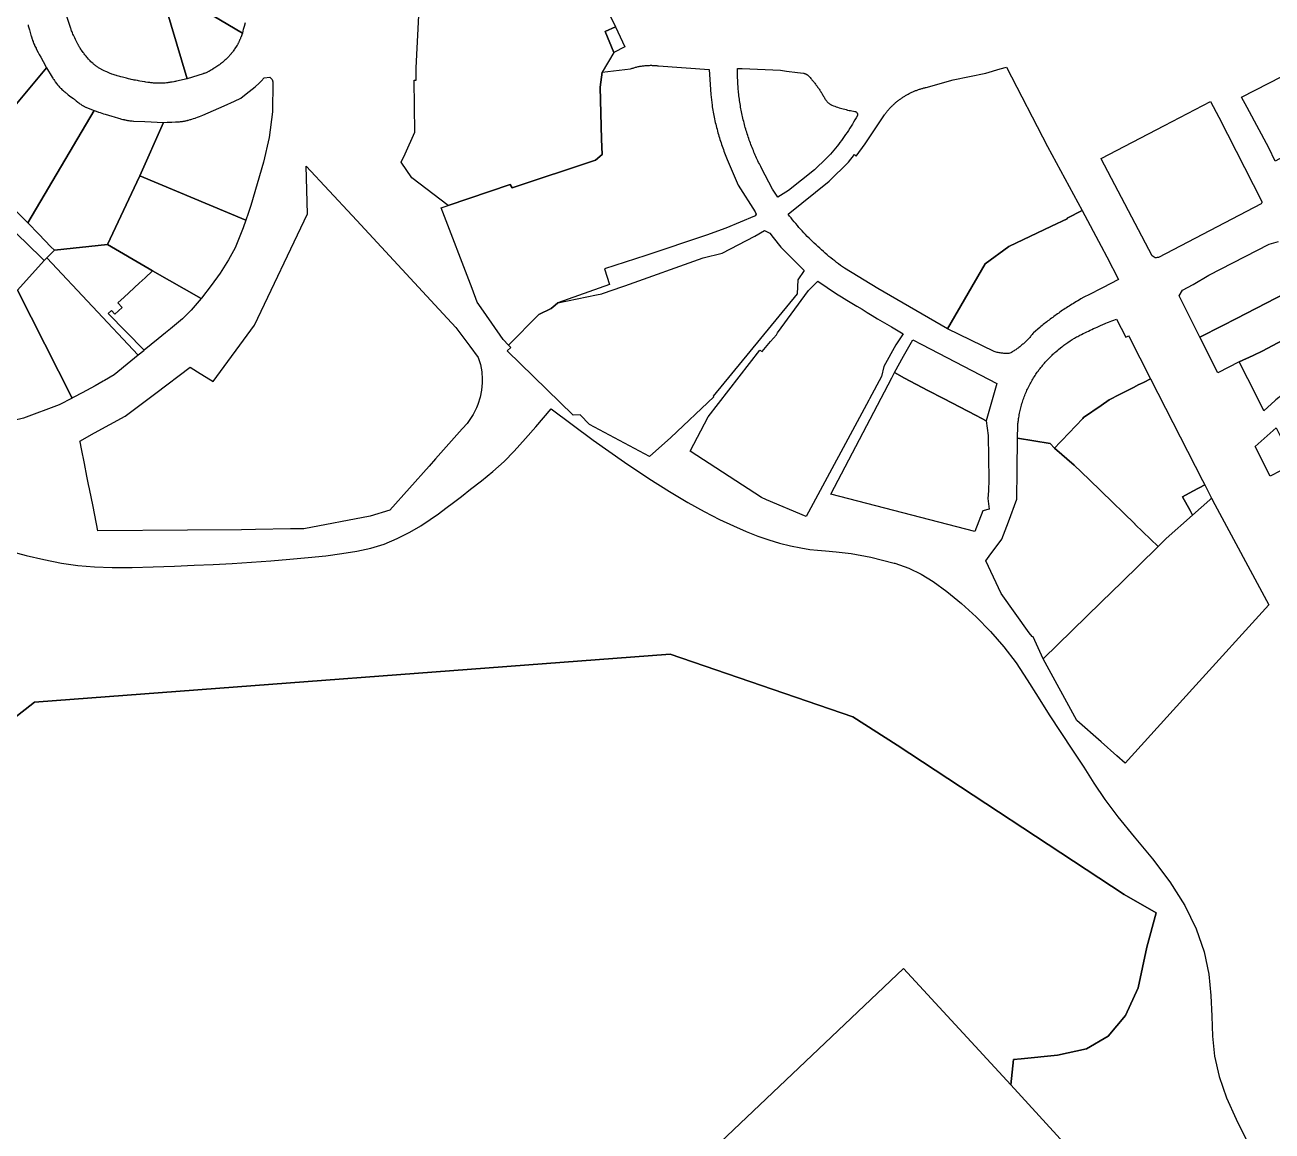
# Model space of a CAD drawing. Header units: metres. Extents: x 3 to 1005126, y 39 to 4383651.
# Drawn here: x 478581.5 to 478957.7, y 4371785.4 to 4372118.8 of the extents above; entities that cross this region are included whole.
import ezdxf

# ---------------------------------------------------------------- set-up
doc = ezdxf.new("R2010")
doc.units = ezdxf.units.M
doc.header["$MEASUREMENT"] = 0
doc.layers.add('TM_Llucmajor', color=7, linetype='Continuous')

msp = doc.modelspace()

# ---------------------------------------------------------------- linework, layer by layer
at = {"layer": 'TM_Llucmajor', "linetype": 'Continuous', "flags": 128}
for points in [[(478744.81, 4372148.99), (478759.61, 4372118.19), (478756.53, 4372116.83), (478759.15, 4372110.45), (478755.58, 4372104.51), (478755.03, 4372100.03), (478755.45, 4372084.36), (478755.58, 4372079.69), (478753.65, 4372078.02), (478728.47, 4372069.69), (478727.83, 4372070.71), (478709.18, 4372064.38), (478709.18, 4372064.38), (478698.22, 4372072.69), (478694.97, 4372077.38), (478696.24, 4372079.87), (478699.16, 4372086.44), (478698.95, 4372102.12), (478699.49, 4372102.11), (478699.52, 4372105.79), (478700.83, 4372131.58)], [(478622.54, 4372129.25), (478630.48, 4372102.56), (478627.29, 4372101.83), (478626.9, 4372101.74), (478626.7, 4372101.7), (478626.4, 4372101.64), (478625.95, 4372101.55), (478625.48, 4372101.47), (478625.26, 4372101.44), (478624.8, 4372101.37), (478624.58, 4372101.34), (478624.22, 4372101.3), (478623.78, 4372101.25), (478623.54, 4372101.23), (478623.2, 4372101.21), (478622.86, 4372101.19), (478622.68, 4372101.18), (478622.47, 4372101.17), (478622.33, 4372101.17), (478622.03, 4372101.17), (478621.9, 4372101.17), (478621.6, 4372101.17), (478621.33, 4372101.18), (478621.33, 4372101.18), (478621.14, 4372101.19), (478620.74, 4372101.21), (478620.32, 4372101.24), (478620.02, 4372101.27), (478619.84, 4372101.29), (478619.46, 4372101.33), (478619.16, 4372101.37), (478618.59, 4372101.45), (478618.02, 4372101.53), (478617.64, 4372101.59), (478616.86, 4372101.72), (478616.21, 4372101.83), (478615.77, 4372101.91), (478615.47, 4372101.97), (478614.9, 4372102.08), (478614.47, 4372102.17), (478614.17, 4372102.23), (478613.59, 4372102.36), (478613.3, 4372102.42), (478612.73, 4372102.56), (478612.16, 4372102.69), (478611.78, 4372102.79), (478611, 4372102.98), (478610.45, 4372103.13), (478610.16, 4372103.21), (478609.74, 4372103.33), (478609.33, 4372103.45), (478609.11, 4372103.52), (478608.71, 4372103.65), (478608.49, 4372103.72), (478608.18, 4372103.83), (478607.78, 4372103.97), (478607.58, 4372104.05), (478607.27, 4372104.17), (478606.82, 4372104.35), (478606.41, 4372104.51), (478606.21, 4372104.6), (478605.91, 4372104.73), (478605.46, 4372104.94), (478605.01, 4372105.15), (478604.78, 4372105.26), (478604.61, 4372105.35), (478604.49, 4372105.41), (478604.27, 4372105.53), (478604.15, 4372105.59), (478603.93, 4372105.72), (478603.72, 4372105.86), (478603.57, 4372105.95), (478603.48, 4372106.01), (478603.29, 4372106.14), (478603.19, 4372106.21), (478602.98, 4372106.36), (478602.78, 4372106.51), (478602.65, 4372106.62), (478602.39, 4372106.83), (478602.19, 4372106.99), (478602.07, 4372107.11), (478601.81, 4372107.33), (478601.69, 4372107.45), (478601.44, 4372107.69), (478601.2, 4372107.93), (478601.04, 4372108.1), (478600.94, 4372108.21), (478600.73, 4372108.44), (478600.39, 4372108.83), (478600.22, 4372109.02), (478599.97, 4372109.32), (478599.73, 4372109.61), (478599.61, 4372109.76), (478599.37, 4372110.06), (478599.25, 4372110.21), (478599.08, 4372110.44), (478598.86, 4372110.75), (478598.75, 4372110.9), (478598.59, 4372111.13), (478598.43, 4372111.37), (478598.35, 4372111.49), (478598.15, 4372111.81), (478598.05, 4372111.97), (478597.91, 4372112.21), (478597.76, 4372112.46), (478597.69, 4372112.58), (478597.56, 4372112.83), (478597.49, 4372112.96), (478597.39, 4372113.15), (478596.96, 4372113.99), (478596.76, 4372114.41), (478596.55, 4372114.83), (478596.45, 4372115.04), (478596.25, 4372115.47), (478596.16, 4372115.68), (478596.02, 4372116), (478595.84, 4372116.43), (478595.75, 4372116.65), (478595.62, 4372116.98), (478595.5, 4372117.3), (478595.44, 4372117.47), (478595.37, 4372117.67), (478594.17, 4372121.34)], [(478636.06, 4372122.81), (478647.11, 4372116.33), (478646.65, 4372115.02), (478646.58, 4372114.83), (478646.53, 4372114.71), (478646.43, 4372114.46), (478646.38, 4372114.33), (478646.28, 4372114.09), (478646.16, 4372113.85), (478646.08, 4372113.69), (478646.03, 4372113.58), (478645.92, 4372113.37), (478645.86, 4372113.25), (478645.73, 4372113.02), (478645.6, 4372112.78), (478645.5, 4372112.63), (478645.32, 4372112.32), (478645.17, 4372112.1), (478645.07, 4372111.95), (478644.87, 4372111.65), (478644.77, 4372111.5), (478644.56, 4372111.2), (478644.34, 4372110.91), (478644.2, 4372110.71), (478643.9, 4372110.32), (478643.77, 4372110.16), (478643.69, 4372110.05), (478643.52, 4372109.84), (478643.43, 4372109.74), (478643.25, 4372109.53), (478643.08, 4372109.33), (478642.95, 4372109.2), (478642.71, 4372108.94), (478642.62, 4372108.84), (478642.43, 4372108.65), (478642.24, 4372108.47), (478642.11, 4372108.34), (478641.85, 4372108.1), (478641.65, 4372107.93), (478641.52, 4372107.81), (478641.24, 4372107.58), (478641.1, 4372107.47), (478640.83, 4372107.24), (478640.54, 4372107.03), (478640.34, 4372106.88), (478640.22, 4372106.79), (478639.96, 4372106.6), (478639.36, 4372106.19), (478639.06, 4372105.99), (478638.77, 4372105.79), (478638.61, 4372105.69), (478638.32, 4372105.5), (478638.16, 4372105.4), (478637.93, 4372105.27), (478637.64, 4372105.09), (478637.47, 4372105), (478637.24, 4372104.87), (478637.02, 4372104.75), (478636.9, 4372104.69), (478636.68, 4372104.59), (478636.58, 4372104.54), (478636.41, 4372104.46), (478636.17, 4372104.36), (478635.93, 4372104.26), (478635.8, 4372104.21), (478635.56, 4372104.12), (478635.43, 4372104.08), (478635.24, 4372104.02), (478630.48, 4372102.56), (478630.48, 4372102.56), (478622.54, 4372129.25)], [(478647.93, 4372119.4), (478647.62, 4372118.26), (478647.39, 4372117.4), (478647.28, 4372116.97), (478647.11, 4372116.33), (478636.06, 4372122.81)], [(478582.47, 4372118.79), (478582.55, 4372118.49), (478582.7, 4372117.9), (478582.86, 4372117.3), (478582.96, 4372116.91), (478583.18, 4372116.12), (478583.3, 4372115.71), (478583.36, 4372115.5), (478583.46, 4372115.2), (478583.56, 4372114.89), (478583.61, 4372114.74), (478583.72, 4372114.44), (478583.77, 4372114.29), (478583.85, 4372114.06), (478583.97, 4372113.76), (478584.03, 4372113.61), (478584.12, 4372113.39), (478584.26, 4372113.06), (478584.39, 4372112.76), (478584.46, 4372112.62), (478584.56, 4372112.4), (478584.71, 4372112.07), (478584.88, 4372111.75), (478584.96, 4372111.59), (478585.56, 4372110.45), (478585.87, 4372109.88), (478586.32, 4372109.03), (478587.01, 4372107.75), (478588.04, 4372105.85), (478571.81, 4372086.53)], [(478571.81, 4372086.53), (478588.04, 4372105.85), (478589.77, 4372103), (478589.96, 4372102.69), (478590.06, 4372102.54), (478590.21, 4372102.31), (478590.44, 4372101.97), (478590.67, 4372101.63), (478590.79, 4372101.47), (478590.96, 4372101.25), (478591.04, 4372101.14), (478591.17, 4372100.98), (478591.36, 4372100.74), (478591.54, 4372100.53), (478591.63, 4372100.43), (478591.77, 4372100.27), (478591.98, 4372100.04), (478592.19, 4372099.82), (478592.3, 4372099.71), (478592.43, 4372099.58), (478592.7, 4372099.32), (478592.98, 4372099.07), (478593.16, 4372098.91), (478593.29, 4372098.8), (478593.54, 4372098.58), (478593.82, 4372098.35), (478594.02, 4372098.19), (478594.4, 4372097.89), (478594.6, 4372097.74), (478594.99, 4372097.44), (478595.38, 4372097.14), (478596.18, 4372096.55), (478596.46, 4372096.34), (478596.65, 4372096.19), (478597.02, 4372095.9), (478597.51, 4372095.51), (478597.75, 4372095.31), (478598, 4372095.12), (478598.13, 4372095.03), (478598.38, 4372094.84), (478598.51, 4372094.75), (478598.7, 4372094.62), (478598.87, 4372094.51), (478598.96, 4372094.45), (478599.09, 4372094.37), (478599.29, 4372094.26), (478599.5, 4372094.15), (478599.6, 4372094.09), (478599.81, 4372093.99), (478599.92, 4372093.95), (478600.08, 4372093.88), (478602.44, 4372092.94), (478582.39, 4372059.09), (478582.39, 4372059.09), (478569.82, 4372071.55)], [(478567.66, 4372066.83), (478582.68, 4372052.27), (478586.31, 4372048.76), (478587.3, 4372047.8), (478579.25, 4372038.83)], [(478967.77, 4372041.07), (478946.94, 4372030.33), (478942.63, 4372028.11), (478935.89, 4372024.68), (478935.89, 4372024.68), (478929.61, 4372037.11), (478930.65, 4372038.86), (478933.84, 4372040.57), (478938.63, 4372043.31), (478956.82, 4372052.65), (478959.6, 4372053.46)], [(478576.66, 4371960.22), (478581.88, 4371958.89), (478587.27, 4371957.63), (478592.54, 4371956.57), (478597.5, 4371955.83), (478602.46, 4371955.39), (478607.81, 4371955.21), (478613.83, 4371955.24), (478620.24, 4371955.42), (478626.6, 4371955.66), (478632.59, 4371955.91), (478638.33, 4371956.17), (478644.02, 4371956.47), (478649.82, 4371956.82), (478655.67, 4371957.23), (478661.43, 4371957.7), (478666.99, 4371958.22), (478672.25, 4371958.8), (478677.15, 4371959.43), (478681.65, 4371960.15), (478685.84, 4371961.06), (478689.87, 4371962.3), (478693.82, 4371963.95), (478697.57, 4371965.86), (478700.92, 4371967.82), (478703.77, 4371969.66), (478706.23, 4371971.39), (478708.49, 4371973.08), (478710.74, 4371974.8), (478713.16, 4371976.67), (478715.94, 4371978.83), (478719.19, 4371981.37), (478722.66, 4371984.2), (478726.02, 4371987.18), (478729.13, 4371990.31), (478732.53, 4371994.11), (478735.58, 4371997.65), (478740.2, 4372003.03), (478752.92, 4371993.64), (478762.38, 4371986.97), (478769.74, 4371982.06), (478775.97, 4371978.11), (478781.46, 4371974.82), (478786.4, 4371972.08), (478790.97, 4371969.74), (478795.19, 4371967.75), (478799.05, 4371966.09), (478802.58, 4371964.71), (478805.88, 4371963.55), (478809.12, 4371962.59), (478812.39, 4371961.78), (478815.51, 4371961.14), (478818.26, 4371960.69), (478820.58, 4371960.44), (478822.98, 4371960.25), (478826.17, 4371959.97), (478830.7, 4371959.42), (478836.61, 4371958.36), (478843.71, 4371956.55), (478843.84, 4371956.51), (478848.15, 4371955), (478851.85, 4371953.24), (478855.49, 4371950.98), (478859.57, 4371948), (478863.98, 4371944.39), (478868.45, 4371940.32), (478872.75, 4371935.95), (478876.76, 4371931.31), (478880.47, 4371926.47), (478883.85, 4371921.41), (478887.09, 4371916.2), (478890.4, 4371910.86), (478893.91, 4371905.46), (478897.47, 4371900.14), (478900.85, 4371895.02), (478903.95, 4371890.19), (478907.19, 4371885.34), (478911.12, 4371880.05), (478916.08, 4371874.04), (478921.56, 4371867.44), (478926.84, 4371860.48), (478931.31, 4371853.4), (478934.79, 4371846.33), (478937.22, 4371839.39), (478938.59, 4371832.69), (478939.21, 4371826.23), (478939.48, 4371819.99), (478939.74, 4371813.94), (478940.35, 4371807.93), (478941.68, 4371801.77), (478943.91, 4371795.37), (478946.79, 4371788.94), (478949.9, 4371782.79)], [(478486.28, 4371837.82), (478584.41, 4371914.69), (478776.08, 4371929.13), (478831.23, 4371910.19), (478844.63, 4371901.65), (478913.1, 4371856.67), (478922.7, 4371851.19), (478919.88, 4371840.79), (478917.29, 4371828.57), (478913.41, 4371820.18), (478908.19, 4371814), (478901.65, 4371810.19), (478892.9, 4371808.26), (478882, 4371807.11), (478879.71, 4371806.99), (478878.88, 4371799.29), (478878.88, 4371799.29), (478846.53, 4371834.41), (478765.63, 4371757.75)], [(478911.91, 4371763.18), (478878.88, 4371799.29), (478879.71, 4371806.99), (478882, 4371807.11), (478892.9, 4371808.26), (478901.65, 4371810.19), (478908.19, 4371814), (478913.41, 4371820.18), (478917.29, 4371828.57), (478919.88, 4371840.79), (478922.7, 4371851.19), (478913.1, 4371856.67), (478844.63, 4371901.65), (478831.23, 4371910.19), (478776.08, 4371929.13), (478584.41, 4371914.69), (478486.28, 4371837.82)]]:
    msp.add_lwpolyline(points, dxfattribs=at)
for points in [[(478759.15, 4372110.45), (478756.53, 4372116.83), (478759.61, 4372118.19), (478762.5, 4372112.16), (478759.15, 4372110.45)], [(478958.63, 4372077.74), (478956.69, 4372081.77), (478950.11, 4372093.84), (478948.41, 4372096.96), (478976.9, 4372111.55), (478975.46, 4372115.2), (478979.58, 4372116.45), (478989.08, 4372093.37), (478984.75, 4372091.33), (478983.17, 4372090.7), (478981.97, 4372090.21), (478970.63, 4372084.14), (478969.47, 4372083.52), (478969.33, 4372083.45), (478963.24, 4372080.19), (478962.82, 4372079.97), (478961.18, 4372079.09), (478958.63, 4372077.74)], [(478727.35, 4372022.26), (478725.76, 4372023.98), (478719.83, 4372032.53), (478717.97, 4372035.21), (478716.41, 4372039.3), (478707.11, 4372063.69), (478709.18, 4372064.38), (478727.83, 4372070.71), (478728.47, 4372069.69), (478753.65, 4372078.02), (478755.58, 4372079.69), (478755.45, 4372084.36), (478755.03, 4372100.03), (478755.58, 4372104.51), (478764.18, 4372105.51), (478764.43, 4372105.61), (478764.68, 4372105.69), (478764.93, 4372105.77), (478765.19, 4372105.85), (478765.44, 4372105.92), (478765.7, 4372105.99), (478765.96, 4372106.06), (478766.22, 4372106.13), (478766.49, 4372106.19), (478766.74, 4372106.24), (478767, 4372106.29), (478767.27, 4372106.34), (478767.53, 4372106.38), (478767.81, 4372106.42), (478768.06, 4372106.46), (478768.33, 4372106.49), (478768.59, 4372106.52), (478768.86, 4372106.54), (478769.13, 4372106.56), (478769.4, 4372106.58), (478769.67, 4372106.59), (478769.93, 4372106.59), (478770.2, 4372106.6), (478770.47, 4372106.6), (478770.74, 4372106.59), (478771, 4372106.58), (478771.27, 4372106.58), (478771.53, 4372106.55), (478771.8, 4372106.53), (478772.06, 4372106.51), (478772.33, 4372106.47), (478772.59, 4372106.44), (478787.88, 4372105.36), (478788.43, 4372097.83), (478788.76, 4372094.63), (478788.84, 4372094.1), (478788.93, 4372093.58), (478789.01, 4372093.05), (478789.11, 4372092.52), (478789.21, 4372092.01), (478789.31, 4372091.48), (478789.41, 4372090.95), (478789.52, 4372090.44), (478789.63, 4372089.91), (478789.75, 4372089.38), (478789.87, 4372088.86), (478790, 4372088.34), (478790.13, 4372087.82), (478790.26, 4372087.31), (478790.4, 4372086.79), (478790.54, 4372086.27), (478790.69, 4372085.76), (478790.84, 4372085.24), (478790.99, 4372084.73), (478791.15, 4372084.22), (478791.31, 4372083.71), (478791.49, 4372083.2), (478791.65, 4372082.7), (478791.83, 4372082.19), (478791.99, 4372081.69), (478792.18, 4372081.19), (478792.36, 4372080.69), (478792.55, 4372080.19), (478792.74, 4372079.69), (478792.94, 4372079.19), (478793.15, 4372078.69), (478793.34, 4372078.2), (478796.66, 4372070.52), (478801.78, 4372062.41), (478802.04, 4372061.76), (478801.72, 4372061.2), (478801.54, 4372061.08), (478792.9, 4372057.53), (478787.12, 4372055.42), (478768.84, 4372049.32), (478756.34, 4372045.3), (478757.82, 4372040.51), (478742.24, 4372034.96), (478741.44, 4372034.3), (478740.24, 4372033.3), (478736.5, 4372031.48), (478727.35, 4372022.26)], [(478819.64, 4372075.09), (478811.86, 4372068.83), (478808.64, 4372066.87), (478806.97, 4372069.25), (478803.7, 4372075.62), (478803.48, 4372076.05), (478803.25, 4372076.48), (478803.04, 4372076.91), (478802.82, 4372077.34), (478802.61, 4372077.78), (478802.4, 4372078.22), (478802.19, 4372078.66), (478801.99, 4372079.1), (478801.79, 4372079.54), (478801.6, 4372079.99), (478801.41, 4372080.44), (478801.22, 4372080.88), (478801.03, 4372081.34), (478800.85, 4372081.79), (478800.67, 4372082.24), (478800.5, 4372082.7), (478800.32, 4372083.16), (478800.16, 4372083.61), (478799.99, 4372084.07), (478799.83, 4372084.54), (478799.67, 4372085), (478799.52, 4372085.46), (478799.37, 4372085.93), (478799.22, 4372086.4), (478799.08, 4372086.87), (478798.94, 4372087.34), (478798.8, 4372087.81), (478798.67, 4372088.28), (478798.54, 4372088.75), (478798.42, 4372089.23), (478798.3, 4372089.7), (478798.18, 4372090.18), (478798.07, 4372090.66), (478797.96, 4372091.13), (478797.85, 4372091.61), (478797.75, 4372092.09), (478797.65, 4372092.57), (478797.56, 4372093.05), (478797.47, 4372093.53), (478797.38, 4372094.02), (478797.3, 4372094.5), (478797.22, 4372094.98), (478797.14, 4372095.47), (478797.07, 4372095.95), (478797, 4372096.43), (478796.94, 4372096.92), (478796.88, 4372097.4), (478796.82, 4372097.89), (478796.77, 4372098.38), (478796.72, 4372098.86), (478796.68, 4372099.35), (478796.64, 4372099.83), (478796.6, 4372100.32), (478796.57, 4372100.8), (478796.54, 4372101.29), (478796.51, 4372101.78), (478796.49, 4372102.26), (478796.47, 4372102.75), (478796.46, 4372103.23), (478796.44, 4372103.72), (478796.44, 4372104.2), (478796.43, 4372104.68), (478796.44, 4372105.17), (478796.44, 4372105.65), (478797.8, 4372105.59), (478809.36, 4372105.1), (478811.19, 4372104.87), (478814.57, 4372104.44), (478816.33, 4372104.21), (478816.43, 4372104.19), (478816.53, 4372104.16), (478816.63, 4372104.13), (478816.73, 4372104.1), (478816.82, 4372104.07), (478816.92, 4372104.03), (478817.01, 4372103.99), (478817.11, 4372103.95), (478817.2, 4372103.9), (478817.29, 4372103.85), (478817.38, 4372103.8), (478817.47, 4372103.74), (478817.56, 4372103.69), (478817.64, 4372103.63), (478817.72, 4372103.56), (478817.8, 4372103.5), (478817.99, 4372103.3), (478818.17, 4372103.09), (478818.36, 4372102.88), (478818.54, 4372102.67), (478818.72, 4372102.46), (478818.9, 4372102.25), (478819.08, 4372102.04), (478819.26, 4372101.82), (478819.43, 4372101.61), (478819.61, 4372101.39), (478819.78, 4372101.17), (478819.95, 4372100.95), (478820.11, 4372100.73), (478820.28, 4372100.5), (478820.44, 4372100.28), (478820.61, 4372100.05), (478820.77, 4372099.83), (478820.93, 4372099.6), (478821.08, 4372099.37), (478821.24, 4372099.14), (478821.39, 4372098.9), (478821.54, 4372098.67), (478821.69, 4372098.43), (478821.84, 4372098.2), (478821.98, 4372097.96), (478822.12, 4372097.72), (478822.27, 4372097.48), (478822.4, 4372097.24), (478822.54, 4372097), (478822.68, 4372096.76), (478822.81, 4372096.51), (478822.94, 4372096.27), (478823.04, 4372096.14), (478823.14, 4372096.01), (478823.24, 4372095.88), (478823.35, 4372095.75), (478823.46, 4372095.63), (478823.58, 4372095.51), (478823.7, 4372095.4), (478823.82, 4372095.29), (478823.95, 4372095.18), (478824.08, 4372095.08), (478824.22, 4372094.98), (478824.36, 4372094.89), (478824.5, 4372094.8), (478824.64, 4372094.72), (478824.78, 4372094.64), (478824.93, 4372094.57), (478825.35, 4372094.41), (478825.77, 4372094.26), (478826.19, 4372094.11), (478826.62, 4372093.97), (478827.05, 4372093.83), (478827.47, 4372093.7), (478827.91, 4372093.57), (478828.34, 4372093.45), (478828.77, 4372093.34), (478829.21, 4372093.23), (478829.64, 4372093.12), (478830.08, 4372093.02), (478830.52, 4372092.93), (478830.96, 4372092.84), (478831.4, 4372092.76), (478831.84, 4372092.68), (478831.93, 4372092.66), (478832.03, 4372092.63), (478832.12, 4372092.59), (478832.21, 4372092.54), (478832.3, 4372092.48), (478832.38, 4372092.4), (478832.45, 4372092.32), (478832.51, 4372092.22), (478832.58, 4372092.07), (478832.62, 4372091.96), (478832.64, 4372091.86), (478832.64, 4372091.75), (478832.64, 4372091.65), (478832.62, 4372091.55), (478832.6, 4372091.45), (478832.21, 4372090.77), (478831.84, 4372090.13), (478831.46, 4372089.49), (478831.08, 4372088.86), (478830.69, 4372088.24), (478830.29, 4372087.61), (478829.89, 4372086.99), (478829.48, 4372086.38), (478829.06, 4372085.76), (478828.64, 4372085.16), (478828.21, 4372084.55), (478827.78, 4372083.95), (478827.34, 4372083.36), (478826.9, 4372082.77), (478826.45, 4372082.18), (478825.99, 4372081.6), (478824.45, 4372079.85), (478823.29, 4372078.66), (478819.64, 4372075.09)], [(478824.02, 4372049.01), (478823.45, 4372049.49), (478822.89, 4372049.97), (478822.33, 4372050.45), (478821.77, 4372050.94), (478821.22, 4372051.44), (478820.67, 4372051.94), (478820.13, 4372052.44), (478819.59, 4372052.95), (478819.06, 4372053.47), (478818.53, 4372053.99), (478818.01, 4372054.51), (478817.49, 4372055.04), (478816.98, 4372055.58), (478816.47, 4372056.12), (478815.97, 4372056.66), (478815.47, 4372057.21), (478814.98, 4372057.76), (478814.49, 4372058.32), (478814.01, 4372058.88), (478813.53, 4372059.45), (478813.06, 4372060.02), (478812.59, 4372060.59), (478812.13, 4372061.17), (478811.68, 4372061.75), (478824.07, 4372071.66), (478829.89, 4372077.4), (478831.72, 4372079.75), (478832.23, 4372079.26), (478834.95, 4372082.93), (478840.73, 4372091.63), (478840.87, 4372091.82), (478841.01, 4372092.01), (478841.16, 4372092.2), (478841.3, 4372092.39), (478841.45, 4372092.57), (478841.6, 4372092.76), (478841.76, 4372092.94), (478841.91, 4372093.12), (478842.07, 4372093.3), (478842.23, 4372093.48), (478842.39, 4372093.66), (478842.56, 4372093.84), (478842.72, 4372094.01), (478842.89, 4372094.18), (478843.07, 4372094.35), (478843.24, 4372094.52), (478843.41, 4372094.69), (478843.59, 4372094.85), (478843.77, 4372095.02), (478843.95, 4372095.18), (478844.14, 4372095.34), (478844.32, 4372095.49), (478844.51, 4372095.65), (478844.7, 4372095.8), (478844.89, 4372095.95), (478845.09, 4372096.1), (478845.28, 4372096.25), (478845.48, 4372096.39), (478845.68, 4372096.54), (478845.88, 4372096.68), (478846.08, 4372096.81), (478846.28, 4372096.95), (478846.49, 4372097.08), (478846.69, 4372097.21), (478846.9, 4372097.34), (478847.11, 4372097.47), (478847.32, 4372097.59), (478847.53, 4372097.71), (478847.75, 4372097.83), (478847.96, 4372097.95), (478848.18, 4372098.06), (478848.39, 4372098.17), (478848.61, 4372098.28), (478848.83, 4372098.38), (478849.05, 4372098.49), (478849.27, 4372098.59), (478849.5, 4372098.68), (478849.72, 4372098.78), (478849.94, 4372098.87), (478850.17, 4372098.96), (478850.39, 4372099.05), (478850.62, 4372099.13), (478850.84, 4372099.21), (478851.07, 4372099.29), (478851.3, 4372099.37), (478851.53, 4372099.44), (478851.76, 4372099.51), (478851.99, 4372099.58), (478852.22, 4372099.65), (478852.45, 4372099.71), (478852.68, 4372099.77), (478852.91, 4372099.83), (478853.14, 4372099.88), (478853.37, 4372099.94), (478861.53, 4372102.18), (478871.33, 4372104.23), (478875.61, 4372105.56), (478877.54, 4372106.07), (478889.97, 4372082.1), (478900.35, 4372062.84), (478895.83, 4372060.49), (478895.89, 4372060.36), (478891.13, 4372058.11), (478878.23, 4372052.02), (478871.09, 4372046.8), (478859.81, 4372027.13), (478838.73, 4372039.37), (478828.72, 4372045.42), (478828.12, 4372045.85), (478827.52, 4372046.28), (478826.93, 4372046.72), (478826.34, 4372047.17), (478825.75, 4372047.62), (478825.17, 4372048.08), (478824.59, 4372048.54), (478824.02, 4372049.01)], [(478616.14, 4372073.24), (478623.34, 4372089.34), (478624.47, 4372089.42), (478624.74, 4372089.44), (478625.28, 4372089.47), (478625.83, 4372089.49), (478626.9, 4372089.54), (478627.45, 4372089.56), (478627.72, 4372089.58), (478628.11, 4372089.6), (478628.42, 4372089.62), (478628.64, 4372089.65), (478628.78, 4372089.66), (478629.05, 4372089.7), (478629.26, 4372089.73), (478629.4, 4372089.75), (478629.67, 4372089.8), (478629.81, 4372089.83), (478630.09, 4372089.88), (478630.35, 4372089.95), (478630.54, 4372089.99), (478630.66, 4372090.02), (478630.9, 4372090.09), (478631.34, 4372090.22), (478631.56, 4372090.28), (478631.89, 4372090.39), (478632.38, 4372090.54), (478632.86, 4372090.7), (478633.1, 4372090.79), (478633.59, 4372090.96), (478633.84, 4372091.04), (478634.2, 4372091.18), (478635.14, 4372091.54), (478641.65, 4372094.34), (478644.74, 4372095.8), (478646.63, 4372096.71), (478648.3, 4372098.03), (478650.92, 4372100.16), (478652.18, 4372101.18), (478652.78, 4372101.82), (478653.71, 4372102.8), (478655.35, 4372102.98), (478656.09, 4372102.37), (478656.34, 4372101.63), (478656.21, 4372092.57), (478655.19, 4372084.87), (478653.46, 4372077.4), (478649.63, 4372064.37), (478648.85, 4372061.89), (478648.19, 4372059.94), (478616.14, 4372073.24)], [(478582.39, 4372059.09), (478602.44, 4372092.94), (478603, 4372092.75), (478603.74, 4372092.5), (478604.24, 4372092.34), (478605.23, 4372092.02), (478605.72, 4372091.86), (478606.72, 4372091.55), (478607.72, 4372091.25), (478608.4, 4372091.05), (478609.73, 4372090.66), (478610.14, 4372090.55), (478610.34, 4372090.49), (478610.65, 4372090.41), (478611.1, 4372090.3), (478611.42, 4372090.23), (478611.57, 4372090.19), (478611.79, 4372090.14), (478612.1, 4372090.08), (478612.26, 4372090.05), (478612.5, 4372090.01), (478612.84, 4372089.96), (478613.16, 4372089.91), (478613.32, 4372089.89), (478613.54, 4372089.87), (478613.9, 4372089.83), (478614.24, 4372089.81), (478614.42, 4372089.8), (478617.66, 4372089.65), (478623.34, 4372089.34), (478616.14, 4372073.24), (478616.07, 4372073.09), (478606.41, 4372052.55), (478590.46, 4372050.85), (478589.32, 4372051.9), (478585.77, 4372055.75), (478582.39, 4372059.09)], [(478906.13, 4372078.38), (478906.07, 4372078.49), (478906.13, 4372078.52), (478915.58, 4372083.44), (478925.24, 4372088.48), (478939.13, 4372095.72), (478941.57, 4372090.96), (478954.62, 4372065.51), (478954.62, 4372065.32), (478954.57, 4372065.14), (478954.48, 4372065.01), (478954.36, 4372064.87), (478923.4, 4372048.72), (478923.05, 4372048.64), (478922.72, 4372048.61), (478922.45, 4372048.61), (478922.12, 4372048.73), (478921.78, 4372048.94), (478921.55, 4372049.16), (478906.13, 4372078.38)], [(478603.52, 4371966.24), (478602.06, 4371973.58), (478600.98, 4371978.99), (478600.72, 4371980.24), (478600.22, 4371982.73), (478599.46, 4371986.57), (478598.58, 4371990.97), (478598.16, 4371993.09), (478598.1, 4371993.36), (478602.52, 4371995.79), (478611.74, 4372000.86), (478620.98, 4372007.79), (478631.41, 4372015.61), (478633.61, 4372014.21), (478638.28, 4372011.26), (478650.73, 4372028.24), (478666.79, 4372061.8), (478666.39, 4372076.22), (478680.24, 4372061.29), (478680.31, 4372061.21), (478707.67, 4372031.71), (478711.46, 4372027.62), (478715.72, 4372021.95), (478718.26, 4372018.56), (478718.89, 4372016.43), (478719.3, 4372014.24), (478719.46, 4372012.03), (478719.45, 4372010.92), (478719.26, 4372008.71), (478718.83, 4372006.53), (478718.16, 4372004.41), (478717.75, 4372003.38), (478716.75, 4372001.4), (478715.54, 4371999.53), (478714.87, 4371998.65), (478713.53, 4371997.17), (478713.38, 4371997.01), (478705.38, 4371987.97), (478703.42, 4371985.77), (478691.57, 4371972.48), (478685.61, 4371970.74), (478665.69, 4371966.91), (478661.64, 4371966.84), (478651.09, 4371966.67), (478646.85, 4371966.6), (478630.55, 4371966.46), (478603.52, 4371966.24)], [(478606.41, 4372052.55), (478616.07, 4372073.09), (478616.14, 4372073.24), (478648.19, 4372059.94), (478647.39, 4372057.58), (478644.95, 4372051.59), (478642.96, 4372047.94), (478640.37, 4372043.99), (478637.74, 4372040.28), (478634.8, 4372036.44), (478634.72, 4372036.34), (478620.02, 4372044.7), (478619.02, 4372045.28), (478606.41, 4372052.55)], [(478900.9, 4372036.67), (478900.01, 4372036.17), (478899.56, 4372035.91), (478899.11, 4372035.65), (478898.67, 4372035.38), (478898.22, 4372035.12), (478897.78, 4372034.85), (478897.34, 4372034.57), (478896.9, 4372034.3), (478896.46, 4372034.02), (478896.05, 4372033.78), (478895.65, 4372033.54), (478895.25, 4372033.29), (478894.86, 4372033.03), (478894.46, 4372032.76), (478894.08, 4372032.49), (478893.7, 4372032.21), (478893.32, 4372031.93), (478892.95, 4372031.67), (478892.59, 4372031.41), (478892.22, 4372031.15), (478891.86, 4372030.89), (478891.5, 4372030.63), (478891.14, 4372030.36), (478890.78, 4372030.1), (478890.43, 4372029.83), (478890.07, 4372029.56), (478889.72, 4372029.28), (478889.37, 4372029.01), (478889.02, 4372028.73), (478888.67, 4372028.45), (478888.32, 4372028.17), (478887.97, 4372027.89), (478887.62, 4372027.61), (478885.68, 4372025.96), (478885.5, 4372025.73), (478885.32, 4372025.49), (478885.14, 4372025.26), (478884.95, 4372025.04), (478884.76, 4372024.81), (478884.56, 4372024.59), (478884.37, 4372024.37), (478884.17, 4372024.15), (478883.96, 4372023.93), (478883.76, 4372023.72), (478883.55, 4372023.51), (478883.34, 4372023.3), (478883.12, 4372023.1), (478882.9, 4372022.9), (478882.68, 4372022.7), (478882.46, 4372022.5), (478882.24, 4372022.31), (478882.01, 4372022.12), (478881.78, 4372021.93), (478881.55, 4372021.74), (478881.31, 4372021.56), (478881.07, 4372021.39), (478880.83, 4372021.21), (478880.59, 4372021.04), (478880.35, 4372020.87), (478880.1, 4372020.71), (478879.85, 4372020.55), (478879.61, 4372020.39), (478879.35, 4372020.23), (478879.1, 4372020.08), (478878.85, 4372019.93), (478878.59, 4372019.79), (478878.29, 4372019.77), (478878, 4372019.76), (478877.7, 4372019.75), (478877.4, 4372019.75), (478877.1, 4372019.76), (478876.81, 4372019.77), (478876.51, 4372019.8), (478876.21, 4372019.82), (478875.91, 4372019.86), (478875.62, 4372019.9), (478875.32, 4372019.95), (478875.03, 4372020.01), (478874.74, 4372020.08), (478874.45, 4372020.15), (478874.16, 4372020.23), (478873.88, 4372020.31), (478863.3, 4372025.49), (478859.81, 4372027.13), (478871.09, 4372046.8), (478878.23, 4372052.02), (478891.13, 4372058.11), (478895.89, 4372060.36), (478895.83, 4372060.49), (478900.35, 4372062.84), (478906.13, 4372052.12), (478907.87, 4372048.89), (478911.38, 4372042.04), (478906.56, 4372039.54), (478906.13, 4372039.32), (478902.6, 4372037.53), (478900.9, 4372036.67)], [(478815.12, 4372046.17), (478816.59, 4372044.71), (478814.61, 4372041.98), (478814.46, 4372037.68), (478789.06, 4372006.9), (478789.31, 4372006.67), (478776.29, 4371994.42), (478769.9, 4371988.74), (478751.77, 4371998.29), (478748.94, 4372001.22), (478746.88, 4372001.15), (478726.95, 4372020.59), (478728.05, 4372021.5), (478727.35, 4372022.26), (478736.5, 4372031.48), (478740.24, 4372033.3), (478741.44, 4372034.3), (478742.24, 4372034.96), (478753.92, 4372037.44), (478755.49, 4372037.77), (478755.75, 4372037.86), (478761.82, 4372039.93), (478762.42, 4372040.13), (478786.09, 4372048.6), (478791.78, 4372050.01), (478801.69, 4372055.08), (478804.61, 4372056.77), (478806.15, 4372056.05), (478807.22, 4372054.69), (478809.48, 4372051.79), (478815.12, 4372046.17)], [(478588.15, 4372048.62), (478590.18, 4372050.58), (478590.46, 4372050.85), (478606.41, 4372052.55), (478619.02, 4372045.28), (478620.02, 4372044.7), (478617.78, 4372042.57), (478615.97, 4372040.91), (478614.58, 4372039.63), (478614.4, 4372039.46), (478611.46, 4372036.73), (478609.58, 4372034.98), (478610.84, 4372033.63), (478608.66, 4372031.6), (478607.64, 4372032.69), (478606.68, 4372031.81), (478617.53, 4372020.73), (478617.34, 4372020.57), (478615.68, 4372019.21), (478588.15, 4372048.62)], [(478579.25, 4372038.83), (478587.3, 4372047.8), (478587.61, 4372048.09), (478588.15, 4372048.62), (478615.68, 4372019.21), (478613.46, 4372017.4), (478608.43, 4372013.32), (478605.53, 4372011.59), (478605.11, 4372011.37), (478602.66, 4372010.03), (478598.77, 4372007.91), (478596.26, 4372006.55), (478596.07, 4372006.44), (478595.78, 4372006.29), (478579.25, 4372038.83)], [(478617.53, 4372020.73), (478606.68, 4372031.81), (478607.64, 4372032.69), (478608.66, 4372031.6), (478610.84, 4372033.63), (478609.58, 4372034.98), (478611.46, 4372036.73), (478614.4, 4372039.46), (478614.58, 4372039.63), (478615.97, 4372040.91), (478617.78, 4372042.57), (478620.02, 4372044.7), (478634.72, 4372036.34), (478631.69, 4372032.79), (478629.03, 4372030.18), (478625.48, 4372027.15), (478623.97, 4372025.96), (478621.76, 4372024.19), (478617.53, 4372020.73)], [(478803.66, 4371976.29), (478782.2, 4371990.27), (478787.6, 4372000.64), (478803.22, 4372020.74), (478803.89, 4372020.36), (478806.43, 4372023.35), (478808.17, 4372025.4), (478808.54, 4372025.92), (478817.81, 4372038.76), (478820.64, 4372041.51), (478826.28, 4372037.71), (478827.83, 4372036.79), (478829.38, 4372035.86), (478830.93, 4372034.93), (478832.47, 4372034), (478834.01, 4372033.06), (478835.55, 4372032.11), (478837.09, 4372031.16), (478838.62, 4372030.21), (478842.87, 4372027.74), (478846.41, 4372025.66), (478844.21, 4372022.37), (478840.56, 4372015.78), (478839.87, 4372012.76), (478836.28, 4372006.1), (478836.07, 4372005.7), (478817.13, 4371970.58), (478805.22, 4371975.63), (478803.66, 4371976.29)], [(478941.33, 4372013.91), (478935.89, 4372024.68), (478942.63, 4372028.11), (478946.94, 4372030.33), (478967.77, 4372041.07), (478968.66, 4372039.38), (478972.43, 4372032.2), (478973.38, 4372030.38), (478970.9, 4372029.1), (478954.86, 4372020.51), (478952, 4372019.17), (478947.77, 4372017.2), (478941.33, 4372013.91)], [(478565.57, 4372032.71), (478579.25, 4372038.83), (478595.78, 4372006.29), (478591.82, 4372004.26), (478581.05, 4372000.28), (478580.28, 4372000.09), (478574.13, 4371998.6), (478571.68, 4371998.01), (478565.57, 4372032.71)], [(478890.72, 4371992.56), (478880.92, 4371994.24), (478880.98, 4371997.98), (478881, 4371998.29), (478881.03, 4371998.61), (478881.07, 4371998.92), (478881.1, 4371999.23), (478881.14, 4371999.54), (478881.18, 4371999.86), (478881.23, 4372000.17), (478881.28, 4372000.48), (478881.34, 4372000.88), (478881.42, 4372001.3), (478881.5, 4372001.72), (478881.59, 4372002.13), (478881.68, 4372002.55), (478881.78, 4372002.97), (478881.88, 4372003.38), (478881.99, 4372003.79), (478882.1, 4372004.21), (478882.22, 4372004.62), (478882.35, 4372005.03), (478882.48, 4372005.44), (478882.62, 4372005.84), (478882.76, 4372006.25), (478882.91, 4372006.65), (478883.06, 4372007.05), (478883.22, 4372007.45), (478883.38, 4372007.85), (478883.55, 4372008.25), (478883.72, 4372008.64), (478883.9, 4372009.03), (478884.09, 4372009.42), (478884.28, 4372009.8), (478884.47, 4372010.19), (478884.67, 4372010.56), (478884.87, 4372010.94), (478885.08, 4372011.32), (478885.3, 4372011.69), (478885.52, 4372012.05), (478885.74, 4372012.42), (478885.97, 4372012.78), (478886.2, 4372013.13), (478886.43, 4372013.49), (478886.66, 4372013.82), (478886.83, 4372014.06), (478887.01, 4372014.31), (478887.18, 4372014.55), (478887.36, 4372014.79), (478887.54, 4372015.02), (478887.72, 4372015.26), (478887.91, 4372015.5), (478888.1, 4372015.73), (478888.29, 4372015.96), (478888.48, 4372016.19), (478888.67, 4372016.42), (478888.87, 4372016.64), (478889.07, 4372016.87), (478889.26, 4372017.09), (478889.47, 4372017.31), (478889.67, 4372017.53), (478889.98, 4372017.85), (478890.24, 4372018.13), (478890.51, 4372018.41), (478890.77, 4372018.68), (478891.04, 4372018.95), (478891.32, 4372019.22), (478891.59, 4372019.49), (478891.87, 4372019.75), (478892.16, 4372020.01), (478892.44, 4372020.27), (478893.02, 4372020.77), (478893.32, 4372021.02), (478894.22, 4372021.74), (478894.53, 4372021.98), (478894.83, 4372022.21), (478895.14, 4372022.44), (478895.46, 4372022.66), (478895.77, 4372022.88), (478896.09, 4372023.1), (478896.73, 4372023.52), (478897.06, 4372023.73), (478897.38, 4372023.93), (478898.04, 4372024.33), (478898.37, 4372024.52), (478898.71, 4372024.71), (478899.04, 4372024.89), (478899.38, 4372025.07), (478899.72, 4372025.25), (478900.21, 4372025.5), (478900.73, 4372025.76), (478901.24, 4372026.01), (478901.76, 4372026.26), (478902.27, 4372026.51), (478902.79, 4372026.76), (478903.31, 4372027), (478903.84, 4372027.24), (478904.36, 4372027.48), (478904.88, 4372027.71), (478905.94, 4372028.17), (478906.13, 4372028.25), (478906.46, 4372028.4), (478907.52, 4372028.84), (478908.05, 4372029.06), (478908.36, 4372029.18), (478908.87, 4372029.39), (478909.38, 4372029.59), (478909.89, 4372029.78), (478910.4, 4372029.98), (478910.77, 4372030.12), (478913.58, 4372024.65), (478914.39, 4372025.06), (478914.57, 4372024.71), (478921.03, 4372012.1), (478919.07, 4372011.13), (478917.76, 4372010.49), (478917.5, 4372010.36), (478915.87, 4372009.52), (478913.24, 4372008.17), (478911.62, 4372007.34), (478908.54, 4372005.76), (478906.13, 4372004.09), (478900.84, 4372000.43), (478900.56, 4372000.14), (478894.23, 4371993.49), (478893.76, 4371993), (478892.07, 4371991.22), (478890.72, 4371992.56)], [(478955.21, 4372002.41), (478952.98, 4372006.99), (478947.77, 4372017.2), (478952, 4372019.17), (478954.86, 4372020.51), (478970.9, 4372029.1), (478973.38, 4372030.38), (478974.1, 4372028.98), (478975.27, 4372026.72), (478977.02, 4372023.34), (478975.28, 4372022.39), (478975.14, 4372022.65), (478971.84, 4372020.94), (478971.35, 4372020.65), (478972.73, 4372018.05), (478971.58, 4372017.19), (478971.97, 4372016.45), (478968.79, 4372014.87), (478967.89, 4372014.04), (478959.67, 4372006.51), (478958.84, 4372005.75), (478958.61, 4372005.53), (478955.21, 4372002.41)], [(478846.84, 4372012.31), (478843.82, 4372013.99), (478846.55, 4372018.92), (478849.29, 4372023.87), (478852, 4372022.46), (478874.61, 4372010.66), (478871.45, 4371999.45), (478868.43, 4372001.03), (478858.53, 4372006.2), (478853.89, 4372008.63), (478846.84, 4372012.31)], [(478871.45, 4371999.45), (478872.01, 4371995.05), (478872.22, 4371981.71), (478872.1, 4371978.3), (478871.96, 4371976), (478872.39, 4371972.84), (478870.44, 4371972.29), (478867.98, 4371966.05), (478824.56, 4371977.3), (478842.95, 4372012.42), (478843.82, 4372013.99), (478846.84, 4372012.31), (478853.89, 4372008.63), (478858.53, 4372006.2), (478868.43, 4372001.03), (478871.45, 4371999.45)], [(478957.06, 4371982.78), (478952.54, 4371991.72), (478958.92, 4371997.3), (478960.21, 4371994.74), (478981.45, 4372014.71), (478989.41, 4371999.54), (478964.36, 4371986.57), (478963.31, 4371986.02), (478957.06, 4371982.78)], [(478902.46, 4371981.8), (478898.02, 4371986.12), (478892.07, 4371991.22), (478893.76, 4371993), (478894.23, 4371993.49), (478900.56, 4372000.14), (478900.84, 4372000.43), (478906.13, 4372004.09), (478908.54, 4372005.76), (478911.62, 4372007.34), (478913.24, 4372008.17), (478915.87, 4372009.52), (478917.5, 4372010.36), (478917.76, 4372010.49), (478919.07, 4372011.13), (478921.03, 4372012.1), (478936.73, 4371981.41), (478937.35, 4371980.2), (478933.76, 4371978.22), (478930.68, 4371976.52), (478932.95, 4371972.41), (478933.62, 4371971.01), (478925.72, 4371963.98), (478925.32, 4371963.58), (478923.86, 4371962.11), (478923.31, 4371961.56), (478916.42, 4371968.24), (478916.29, 4371968.37), (478906.13, 4371978.24), (478902.46, 4371981.8)], [(478884.44, 4371935.58), (478875.93, 4371947.36), (478871.33, 4371957.27), (478872.38, 4371958.66), (478876.2, 4371963.74), (478878.13, 4371968.99), (478880.65, 4371975.85), (478880.78, 4371984.49), (478880.92, 4371994.24), (478890.72, 4371992.56), (478892.07, 4371991.22), (478898.02, 4371986.12), (478902.46, 4371981.8), (478906.13, 4371978.24), (478916.29, 4371968.37), (478916.42, 4371968.24), (478923.31, 4371961.56), (478917.48, 4371955.8), (478912.44, 4371950.89), (478906.13, 4371944.74), (478888.67, 4371927.74), (478885.62, 4371934.38), (478885.26, 4371934.44), (478884.44, 4371935.58)], [(478932.95, 4371972.41), (478930.68, 4371976.52), (478933.76, 4371978.22), (478937.35, 4371980.2), (478939.42, 4371976.17), (478938.85, 4371975.67), (478933.62, 4371971.01), (478932.95, 4371972.41)], [(478906.13, 4371902.66), (478898.77, 4371909.17), (478888.67, 4371927.74), (478906.13, 4371944.74), (478912.44, 4371950.89), (478917.48, 4371955.8), (478923.31, 4371961.56), (478923.86, 4371962.11), (478925.32, 4371963.58), (478925.72, 4371963.98), (478933.62, 4371971.01), (478938.85, 4371975.67), (478939.42, 4371976.17), (478940.41, 4371974.23), (478956.69, 4371944), (478933.71, 4371918.67), (478913.35, 4371896.23), (478910.86, 4371898.48), (478906.13, 4371902.66)], [(478765.63, 4371757.75), (478846.53, 4371834.41), (478878.88, 4371799.29), (478911.91, 4371763.18), (478946.71, 4371725.12), (478931.63, 4371723.71), (478921.48, 4371722.04), (478907.32, 4371717.37), (478836.37, 4371660.72), (478790.33, 4371613.83), (478770.55, 4371593.69), (478769.57, 4371592.57), (478689.82, 4371665.2), (478695.02, 4371671.65), (478719.31, 4371701.77), (478759.15, 4371752.29), (478765.63, 4371757.75)]]:
    msp.add_lwpolyline(points, close=True, dxfattribs=at)

doc.saveas('drawing.dxf')
